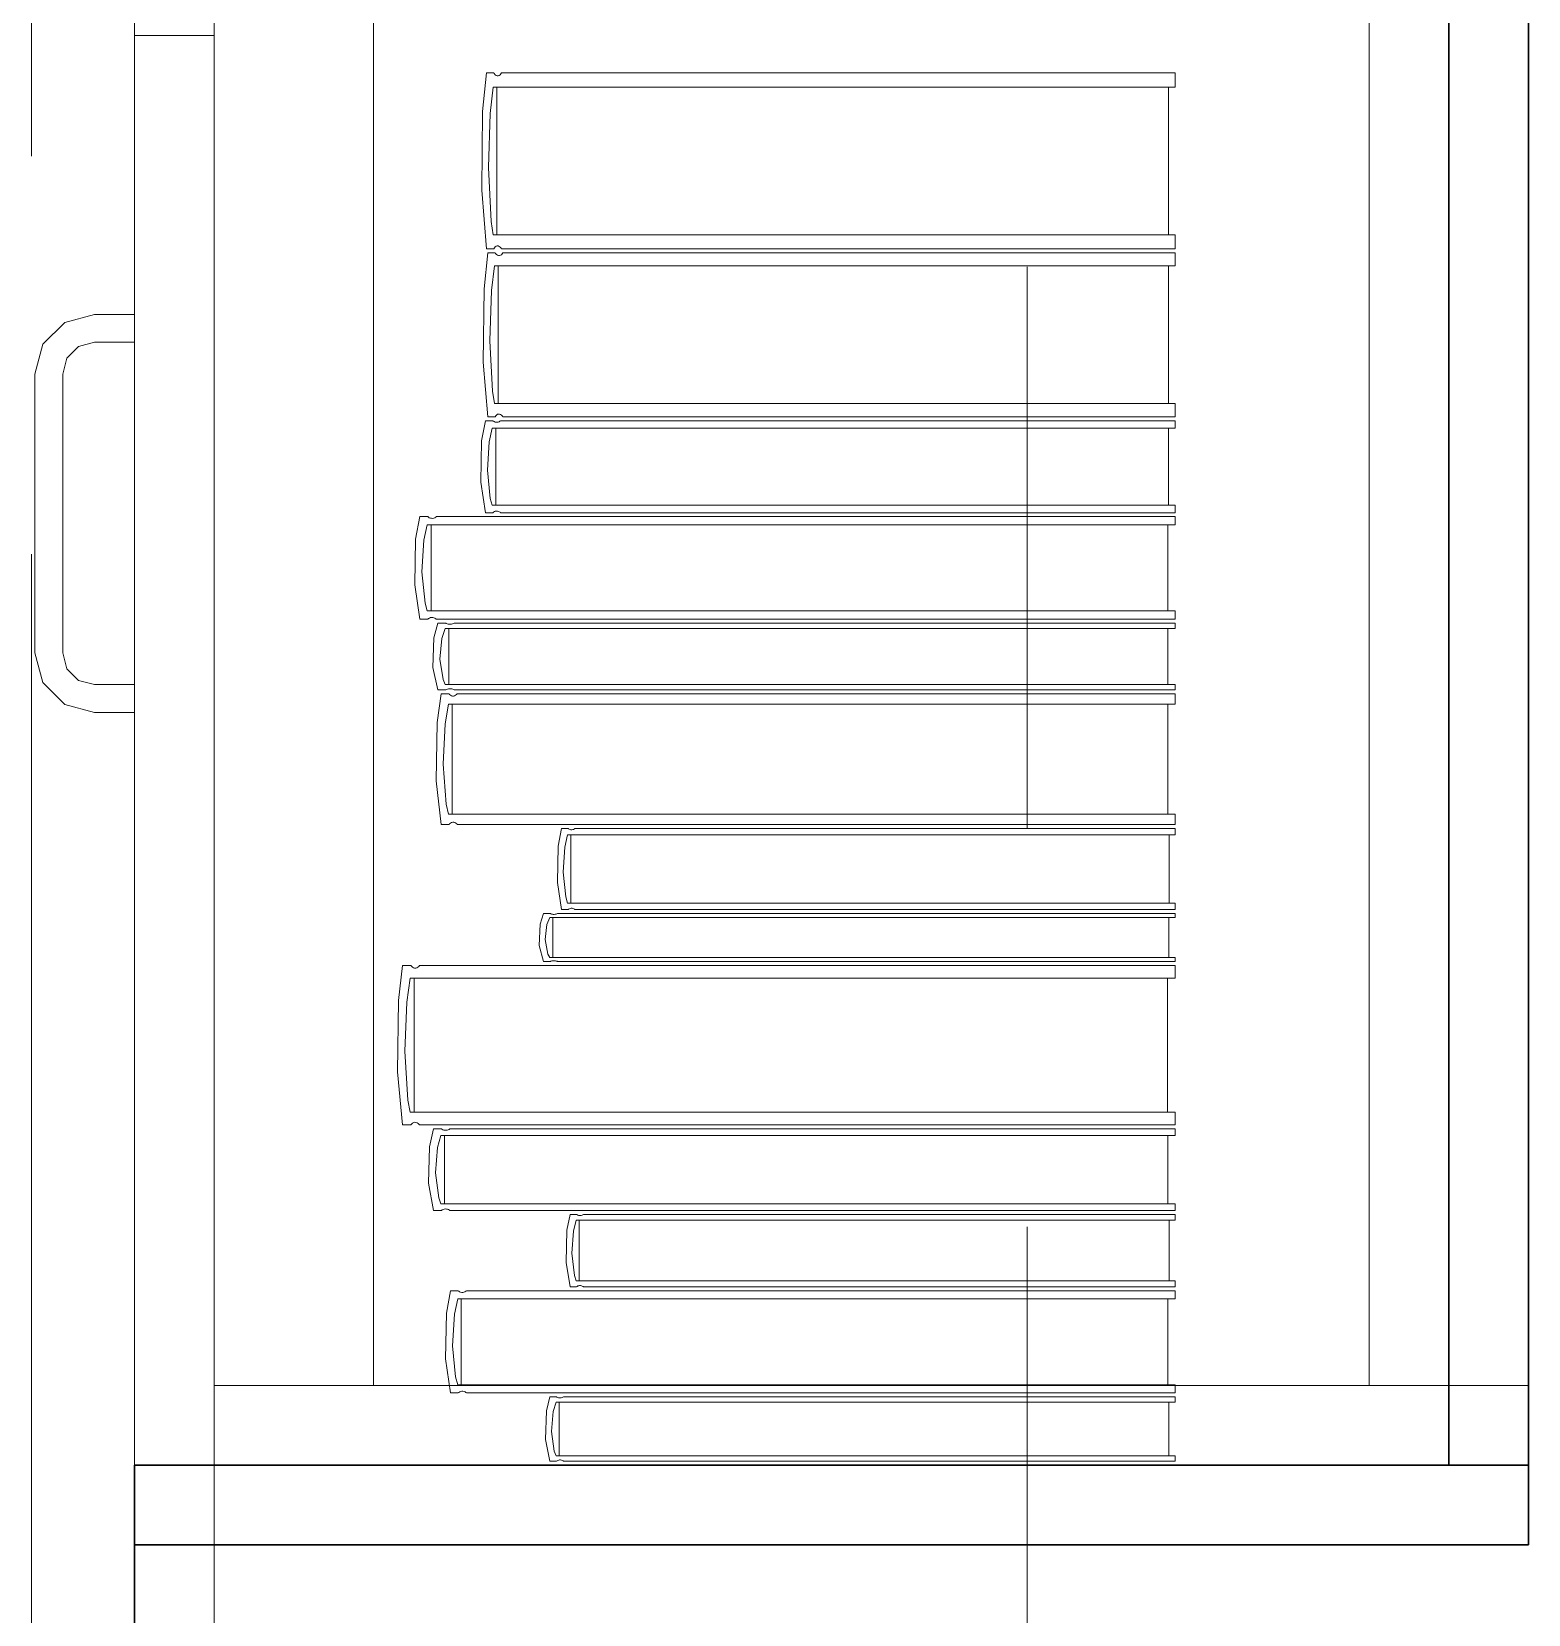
# Model space of a CAD drawing. Header units: inches. Extents: x -38 to 5698, y -33 to 92.
# Drawn here: x 115.82 to 116.1958, y 12.0838 to 12.4813 of the extents above; entities that cross this region are included whole.
import ezdxf

# ---------------------------------------------------------------- set-up
doc = ezdxf.new("R2010")
doc.units = ezdxf.units.IN
doc.header["$MEASUREMENT"] = 0
doc.set_wipeout_variables(frame=1)
for name, pattern in [('Hidden Line', [0.195611, 0.141111, -0.0545]), ('Punto & Raya', [0.65, 0.5, -0.075, 0, -0.075]), ('Wipeout_Contour', [1, 0, -1])]:
    doc.linetypes.add(name, pattern=pattern)
for name, color, linetype in [('02 _ ARQ _ ALB _ Ejes Generales', 7, 'Continuous'), ('08 _ STR _ EXT _ 09 Vigas', 7, 'Continuous'), ('Interior - Mobiliario', 7, 'Continuous')]:
    doc.layers.add(name, color=color, linetype=linetype)

msp = doc.modelspace()

# ---------------------------------------------------------------- linework, layer by layer
at = {"layer": '02 _ ARQ _ ALB _ Ejes Generales', "color": 252, "linetype": 'Punto & Raya', "lineweight": 13}
msp.add_line((115.82, 3.05001), (115.82, 44.9), dxfattribs=at)
at = {"layer": 'Interior - Mobiliario', "color": 175, "linetype": 'Continuous', "lineweight": 13}
for p, q in [((115.8658, 13.58125), (115.8658, 12.12125)), ((116.1758, 12.12125), (116.1758, 13.58125)), ((115.8658, 13.56125), (115.8658, 12.14125)), ((115.9058, 12.14125), (115.9058, 13.56125)), ((116.1558, 13.56125), (116.1558, 12.14125)), ((115.8458, 12.48025), (115.8658, 12.48025)), ((115.93417, 12.47088), (115.93323, 12.46118)), ((115.93605, 12.47088), (115.93417, 12.47088)), ((115.93615, 12.4707), (115.93605, 12.47088)), ((115.93637, 12.47044), (115.93615, 12.4707)), ((115.93661, 12.47025), (115.93637, 12.47044)), ((115.93686, 12.47015), (115.93661, 12.47025)), ((115.93711, 12.47014), (115.93686, 12.47015)), ((115.93736, 12.47022), (115.93711, 12.47014)), ((115.9376, 12.47039), (115.93736, 12.47022)), ((115.93783, 12.47064), (115.9376, 12.47039)), ((115.93797, 12.47088), (115.93783, 12.47064)), ((116.10714, 12.47088), (115.93797, 12.47088)), ((116.10714, 12.46734), (116.10714, 12.47088)), ((115.93511, 12.46072), (115.9359, 12.46734)), ((115.9359, 12.46734), (116.10714, 12.46734)), ((115.93677, 12.46734), (115.93677, 12.43023)), ((116.10541, 12.43023), (116.10541, 12.46734)), ((115.93323, 12.46118), (115.93301, 12.44143)), ((115.93467, 12.44712), (115.93511, 12.46072)), ((115.93539, 12.43358), (115.93467, 12.44712)), ((115.93301, 12.44143), (115.93417, 12.42669)), ((115.9359, 12.43023), (115.93539, 12.43358)), ((116.10714, 12.43023), (115.9359, 12.43023)), ((116.10714, 12.42669), (116.10714, 12.43023)), ((115.93417, 12.42669), (115.93605, 12.42669)), ((115.93605, 12.42669), (115.9362, 12.42693)), ((115.9362, 12.42693), (115.93642, 12.42718)), ((115.93642, 12.42718), (115.93666, 12.42735)), ((115.93666, 12.42735), (115.93691, 12.42743)), ((115.93691, 12.42743), (115.93717, 12.42742)), ((115.93717, 12.42742), (115.93742, 12.42732)), ((115.93742, 12.42732), (115.93766, 12.42713)), ((115.93766, 12.42713), (115.93787, 12.42686)), ((115.93787, 12.42686), (115.93797, 12.42669)), ((115.93797, 12.42669), (116.10714, 12.42669)), ((115.93452, 12.42569), (115.93358, 12.41666)), ((115.9364, 12.42569), (115.93452, 12.42569)), ((115.93545, 12.41623), (115.93625, 12.4224)), ((115.93625, 12.4224), (116.10714, 12.4224)), ((115.93649, 12.42553), (115.9364, 12.42569)), ((115.93671, 12.42528), (115.93649, 12.42553)), ((115.93695, 12.42511), (115.93671, 12.42528)), ((115.9372, 12.42501), (115.93695, 12.42511)), ((115.93711, 12.4224), (115.93711, 12.38783)), ((115.93745, 12.425), (115.9372, 12.42501)), ((115.9377, 12.42508), (115.93745, 12.425)), ((115.93794, 12.42523), (115.9377, 12.42508)), ((115.93817, 12.42547), (115.93794, 12.42523)), ((115.93831, 12.42569), (115.93817, 12.42547)), ((116.10714, 12.42569), (115.93831, 12.42569)), ((116.10541, 12.38783), (116.10541, 12.4224)), ((116.10714, 12.4224), (116.10714, 12.42569)), ((115.93358, 12.41666), (115.93336, 12.39826)), ((115.93501, 12.40357), (115.93545, 12.41623)), ((115.8358, 12.41025), (115.8283, 12.40824)), ((115.8458, 12.41025), (115.8358, 12.41025)), ((115.8458, 12.40325), (115.8458, 12.41025)), ((115.8283, 12.40824), (115.82281, 12.40275)), ((115.82281, 12.40275), (115.8208, 12.39525)), ((115.82887, 12.39925), (115.8318, 12.40218)), ((115.8318, 12.40218), (115.8358, 12.40325)), ((115.8358, 12.40325), (115.8458, 12.40325)), ((115.93574, 12.39095), (115.93501, 12.40357)), ((115.8278, 12.39525), (115.82887, 12.39925)), ((115.93336, 12.39826), (115.93452, 12.38453)), ((115.8208, 12.39525), (115.8208, 12.32525)), ((115.8278, 12.32525), (115.8278, 12.39525)), ((115.93625, 12.38783), (115.93574, 12.39095)), ((116.10714, 12.38783), (115.93625, 12.38783)), ((116.10714, 12.38453), (116.10714, 12.38783)), ((115.93393, 12.38353), (115.93299, 12.37847)), ((115.93582, 12.38353), (115.93393, 12.38353)), ((115.93452, 12.38453), (115.9364, 12.38453)), ((115.93591, 12.38344), (115.93582, 12.38353)), ((115.93613, 12.3833), (115.93591, 12.38344)), ((115.93637, 12.3832), (115.93613, 12.3833)), ((115.93662, 12.38315), (115.93637, 12.3832)), ((115.9364, 12.38453), (115.93654, 12.38475)), ((115.93654, 12.38475), (115.93676, 12.38499)), ((115.93687, 12.38315), (115.93662, 12.38315)), ((115.93676, 12.38499), (115.937, 12.38515)), ((115.93713, 12.38319), (115.93687, 12.38315)), ((115.937, 12.38515), (115.93725, 12.38522)), ((115.93737, 12.38328), (115.93713, 12.38319)), ((115.93725, 12.38522), (115.93751, 12.38521)), ((115.93759, 12.38341), (115.93737, 12.38328)), ((115.93751, 12.38521), (115.93776, 12.38512)), ((115.93773, 12.38353), (115.93759, 12.38341)), ((116.10714, 12.38353), (115.93773, 12.38353)), ((115.93776, 12.38512), (115.938, 12.38494)), ((115.938, 12.38494), (115.93821, 12.38469)), ((115.93821, 12.38469), (115.93831, 12.38453)), ((115.93831, 12.38453), (116.10714, 12.38453)), ((116.10714, 12.38169), (116.10714, 12.38353)), ((115.93299, 12.37847), (115.93277, 12.36814)), ((115.93443, 12.37112), (115.93487, 12.37823)), ((115.93487, 12.37823), (115.93566, 12.38169)), ((115.93566, 12.38169), (116.10714, 12.38169)), ((115.93653, 12.38169), (115.93653, 12.36229)), ((116.10541, 12.36229), (116.10541, 12.38169)), ((115.93515, 12.36404), (115.93443, 12.37112)), ((115.93277, 12.36814), (115.93393, 12.36044)), ((115.93566, 12.36229), (115.93515, 12.36404)), ((116.10714, 12.36229), (115.93566, 12.36229)), ((116.10714, 12.36044), (116.10714, 12.36229)), ((115.91744, 12.35944), (115.9164, 12.35379)), ((115.9195, 12.35944), (115.91744, 12.35944)), ((115.91961, 12.35934), (115.9195, 12.35944)), ((115.91985, 12.35918), (115.91961, 12.35934)), ((115.92011, 12.35907), (115.91985, 12.35918)), ((115.92038, 12.35902), (115.92011, 12.35907)), ((115.92066, 12.35901), (115.92038, 12.35902)), ((115.92094, 12.35906), (115.92066, 12.35901)), ((115.9212, 12.35916), (115.92094, 12.35906)), ((115.92145, 12.3593), (115.9212, 12.35916)), ((115.9216, 12.35944), (115.92145, 12.3593)), ((116.10714, 12.35944), (115.9216, 12.35944)), ((115.93393, 12.36044), (115.93582, 12.36044)), ((115.93582, 12.36044), (115.93596, 12.36056)), ((115.93596, 12.36056), (115.93618, 12.3607)), ((115.93618, 12.3607), (115.93642, 12.36078)), ((115.93642, 12.36078), (115.93668, 12.36083)), ((115.93668, 12.36083), (115.93693, 12.36082)), ((115.93693, 12.36082), (115.93718, 12.36077)), ((115.93718, 12.36077), (115.93742, 12.36067)), ((115.93742, 12.36067), (115.93764, 12.36053)), ((115.93764, 12.36053), (115.93773, 12.36044)), ((115.93773, 12.36044), (116.10714, 12.36044)), ((116.10714, 12.35738), (116.10714, 12.35944)), ((115.91847, 12.35353), (115.91934, 12.35738)), ((115.91934, 12.35738), (116.10714, 12.35738)), ((115.92029, 12.35738), (115.92029, 12.33576)), ((116.10524, 12.33576), (116.10524, 12.35738)), ((115.9164, 12.35379), (115.91617, 12.34228)), ((115.91798, 12.3456), (115.91847, 12.35353)), ((115.91877, 12.33771), (115.91798, 12.3456)), ((115.91617, 12.34228), (115.91744, 12.3337)), ((115.91934, 12.33576), (115.91877, 12.33771)), ((116.10714, 12.33576), (115.91934, 12.33576)), ((116.10714, 12.3337), (116.10714, 12.33576)), ((115.91744, 12.3337), (115.9195, 12.3337)), ((115.9195, 12.3337), (115.91966, 12.33384)), ((115.91966, 12.33384), (115.9199, 12.33398)), ((115.9199, 12.33398), (115.92017, 12.33408)), ((115.92017, 12.33408), (115.92044, 12.33413)), ((115.92044, 12.33413), (115.92072, 12.33412)), ((115.92072, 12.33412), (115.921, 12.33406)), ((115.92198, 12.3327), (115.92097, 12.32902)), ((115.921, 12.33406), (115.92126, 12.33396)), ((115.92126, 12.33396), (115.9215, 12.3338)), ((115.9215, 12.3338), (115.9216, 12.3337)), ((115.9216, 12.3337), (116.10714, 12.3337)), ((115.924, 12.3327), (115.92198, 12.3327)), ((115.92298, 12.32885), (115.92383, 12.33136)), ((115.92383, 12.33136), (116.10714, 12.33136)), ((115.9241, 12.33263), (115.924, 12.3327)), ((115.92433, 12.33253), (115.9241, 12.33263)), ((115.92459, 12.33246), (115.92433, 12.33253)), ((115.92485, 12.33242), (115.92459, 12.33246)), ((115.92476, 12.33136), (115.92476, 12.31727)), ((115.92513, 12.33242), (115.92485, 12.33242)), ((115.9254, 12.33245), (115.92513, 12.33242)), ((115.92566, 12.33251), (115.9254, 12.33245)), ((115.92589, 12.33261), (115.92566, 12.33251)), ((115.92605, 12.3327), (115.92589, 12.33261)), ((116.10714, 12.3327), (115.92605, 12.3327)), ((116.10529, 12.31727), (116.10529, 12.33136)), ((116.10714, 12.33136), (116.10714, 12.3327)), ((115.92097, 12.32902), (115.92074, 12.32152)), ((115.92251, 12.32369), (115.92298, 12.32885)), ((115.8208, 12.32525), (115.82281, 12.31775)), ((115.82887, 12.32125), (115.8278, 12.32525)), ((115.92329, 12.31855), (115.92251, 12.32369)), ((115.8318, 12.31832), (115.82887, 12.32125)), ((115.92074, 12.32152), (115.92198, 12.31593)), ((115.92383, 12.31727), (115.92329, 12.31855)), ((115.82281, 12.31775), (115.8283, 12.31226)), ((115.8358, 12.31725), (115.8318, 12.31832)), ((115.8458, 12.31725), (115.8358, 12.31725)), ((115.8458, 12.31025), (115.8458, 12.31725)), ((115.9228, 12.31493), (115.92179, 12.30774)), ((115.92198, 12.31593), (115.924, 12.31593)), ((115.9248, 12.31493), (115.9228, 12.31493)), ((116.10714, 12.31727), (115.92383, 12.31727)), ((115.924, 12.31593), (115.92415, 12.31602)), ((115.92415, 12.31602), (115.92439, 12.31612)), ((115.92439, 12.31612), (115.92465, 12.31618)), ((115.92465, 12.31618), (115.92491, 12.31621)), ((115.9249, 12.31481), (115.9248, 12.31493)), ((115.92514, 12.31461), (115.9249, 12.31481)), ((115.92491, 12.31621), (115.92519, 12.31621)), ((115.92539, 12.31447), (115.92514, 12.31461)), ((115.92519, 12.31621), (115.92546, 12.31617)), ((115.92546, 12.31617), (115.92571, 12.3161)), ((115.92571, 12.3161), (115.92594, 12.316)), ((115.92594, 12.316), (115.92605, 12.31593)), ((115.92605, 12.31593), (116.10714, 12.31593)), ((115.92645, 12.31457), (115.9262, 12.31445)), ((115.92669, 12.31476), (115.92645, 12.31457)), ((115.92684, 12.31493), (115.92669, 12.31476)), ((116.10714, 12.31493), (115.92684, 12.31493)), ((116.10714, 12.31593), (116.10714, 12.31727)), ((116.10714, 12.31231), (116.10714, 12.31493)), ((115.8283, 12.31226), (115.8358, 12.31025)), ((115.92379, 12.3074), (115.92464, 12.31231)), ((115.92464, 12.31231), (116.10714, 12.31231)), ((115.92566, 12.31439), (115.92539, 12.31447)), ((115.92556, 12.31231), (115.92556, 12.28476)), ((115.92593, 12.31439), (115.92566, 12.31439)), ((115.9262, 12.31445), (115.92593, 12.31439)), ((116.1053, 12.28476), (116.1053, 12.31231)), ((115.8358, 12.31025), (115.8458, 12.31025)), ((115.92179, 12.30774), (115.92156, 12.29307)), ((115.92333, 12.2973), (115.92379, 12.3074)), ((115.9241, 12.28725), (115.92333, 12.2973)), ((115.92156, 12.29307), (115.9228, 12.28214)), ((115.92464, 12.28476), (115.9241, 12.28725)), ((116.10714, 12.28476), (115.92464, 12.28476)), ((116.10714, 12.28214), (116.10714, 12.28476)), ((115.9228, 12.28214), (115.9248, 12.28214)), ((115.9248, 12.28214), (115.92495, 12.28231)), ((115.92495, 12.28231), (115.92519, 12.2825)), ((115.92519, 12.2825), (115.92545, 12.28262)), ((115.92545, 12.28262), (115.92572, 12.28268)), ((115.92572, 12.28268), (115.92599, 12.28268)), ((115.92599, 12.28268), (115.92626, 12.2826)), ((115.92626, 12.2826), (115.92651, 12.28246)), ((115.92651, 12.28246), (115.92674, 12.28226)), ((115.92674, 12.28226), (115.92684, 12.28214)), ((115.92684, 12.28214), (116.10714, 12.28214)), ((115.95303, 12.28114), (115.95218, 12.27667)), ((115.9547, 12.28114), (115.95303, 12.28114)), ((115.95386, 12.27645), (115.95457, 12.2795)), ((115.95457, 12.2795), (116.10714, 12.2795)), ((115.95479, 12.28106), (115.9547, 12.28114)), ((115.95498, 12.28093), (115.95479, 12.28106)), ((115.95519, 12.28085), (115.95498, 12.28093)), ((115.95542, 12.2808), (115.95519, 12.28085)), ((115.95534, 12.2795), (115.95534, 12.26239)), ((115.95564, 12.28079), (115.95542, 12.2808)), ((115.95587, 12.28083), (115.95564, 12.28079)), ((115.95608, 12.28091), (115.95587, 12.28083)), ((115.95628, 12.28103), (115.95608, 12.28091)), ((115.95641, 12.28114), (115.95628, 12.28103)), ((116.10714, 12.28114), (115.95641, 12.28114)), ((116.1056, 12.26239), (116.1056, 12.2795)), ((116.10714, 12.2795), (116.10714, 12.28114)), ((115.95218, 12.27667), (115.95199, 12.26755)), ((115.95347, 12.27018), (115.95386, 12.27645)), ((115.95199, 12.26755), (115.95303, 12.26076)), ((115.95411, 12.26393), (115.95347, 12.27018)), ((115.95457, 12.26239), (115.95411, 12.26393)), ((115.94851, 12.25976), (115.94765, 12.25712)), ((115.95024, 12.25976), (115.94851, 12.25976)), ((115.95033, 12.25971), (115.95024, 12.25976)), ((115.95053, 12.25964), (115.95033, 12.25971)), ((115.95074, 12.25959), (115.95053, 12.25964)), ((115.95097, 12.25956), (115.95074, 12.25959)), ((115.95121, 12.25955), (115.95097, 12.25956)), ((115.95144, 12.25958), (115.95121, 12.25955)), ((115.95166, 12.25962), (115.95144, 12.25958)), ((115.95186, 12.25969), (115.95166, 12.25962)), ((115.95199, 12.25976), (115.95186, 12.25969)), ((116.10714, 12.25976), (115.95199, 12.25976)), ((115.95303, 12.26076), (115.9547, 12.26076)), ((116.10714, 12.26239), (115.95457, 12.26239)), ((115.9547, 12.26076), (115.95483, 12.26087)), ((115.95483, 12.26087), (115.95503, 12.26098)), ((115.95503, 12.26098), (115.95524, 12.26106)), ((115.95524, 12.26106), (115.95547, 12.2611)), ((115.95547, 12.2611), (115.95569, 12.26109)), ((115.95569, 12.26109), (115.95592, 12.26105)), ((115.95592, 12.26105), (115.95613, 12.26096)), ((115.95613, 12.26096), (115.95632, 12.26084)), ((115.95632, 12.26084), (115.95641, 12.26076)), ((115.95641, 12.26076), (116.10714, 12.26076)), ((116.10714, 12.26076), (116.10714, 12.26239)), ((116.10714, 12.25879), (116.10714, 12.25976)), ((115.94765, 12.25712), (115.94745, 12.25173)), ((115.94897, 12.25328), (115.94937, 12.25699)), ((115.94937, 12.25699), (115.9501, 12.25879)), ((115.9501, 12.25879), (116.10714, 12.25879)), ((115.95089, 12.25879), (115.95089, 12.24868)), ((116.10555, 12.24868), (116.10555, 12.25879)), ((115.94745, 12.25173), (115.94851, 12.24772)), ((115.94963, 12.24959), (115.94897, 12.25328)), ((115.94851, 12.24772), (115.95024, 12.24772)), ((115.9501, 12.24868), (115.94963, 12.24959)), ((116.10714, 12.24868), (115.9501, 12.24868)), ((115.95024, 12.24772), (115.95037, 12.24778)), ((115.95037, 12.24778), (115.95057, 12.24785)), ((115.95057, 12.24785), (115.95079, 12.2479)), ((115.95079, 12.2479), (115.95102, 12.24792)), ((115.95102, 12.24792), (115.95126, 12.24792)), ((115.95126, 12.24792), (115.95149, 12.24789)), ((115.95149, 12.24789), (115.95171, 12.24784)), ((115.95171, 12.24784), (115.95191, 12.24776)), ((115.95191, 12.24776), (115.95199, 12.24772)), ((115.95199, 12.24772), (116.10714, 12.24772)), ((116.10714, 12.24772), (116.10714, 12.24868)), ((115.91313, 12.24672), (115.91207, 12.23793)), ((115.91524, 12.24672), (115.91313, 12.24672)), ((115.91418, 12.23751), (115.91507, 12.24351)), ((115.91507, 12.24351), (116.10714, 12.24351)), ((115.91535, 12.24656), (115.91524, 12.24672)), ((115.91559, 12.24632), (115.91535, 12.24656)), ((115.91586, 12.24615), (115.91559, 12.24632)), ((115.91614, 12.24606), (115.91586, 12.24615)), ((115.91604, 12.24351), (115.91604, 12.20987)), ((115.91642, 12.24605), (115.91614, 12.24606)), ((115.91671, 12.24612), (115.91642, 12.24605)), ((115.91698, 12.24627), (115.91671, 12.24612)), ((115.91723, 12.2465), (115.91698, 12.24627)), ((115.91739, 12.24672), (115.91723, 12.2465)), ((116.10714, 12.24672), (115.91739, 12.24672)), ((116.1052, 12.20987), (116.1052, 12.24351)), ((116.10714, 12.24351), (116.10714, 12.24672)), ((115.91207, 12.23793), (115.91183, 12.22002)), ((115.91368, 12.22519), (115.91418, 12.23751)), ((115.91449, 12.21291), (115.91368, 12.22519)), ((115.91183, 12.22002), (115.91313, 12.20666)), ((115.91507, 12.20987), (115.91449, 12.21291)), ((116.10714, 12.20987), (115.91507, 12.20987)), ((115.91565, 12.20711), (115.91592, 12.20726)), ((115.91592, 12.20726), (115.9162, 12.20733)), ((115.9162, 12.20733), (115.91649, 12.20732)), ((115.91649, 12.20732), (115.91677, 12.20723)), ((115.91677, 12.20723), (115.91703, 12.20706)), ((116.10714, 12.20666), (116.10714, 12.20987)), ((115.91313, 12.20666), (115.91524, 12.20666)), ((115.91524, 12.20666), (115.9154, 12.20688)), ((115.9154, 12.20688), (115.91565, 12.20711)), ((115.91703, 12.20706), (115.91728, 12.20682)), ((115.91728, 12.20682), (115.91739, 12.20666)), ((115.91739, 12.20666), (116.10714, 12.20666)), ((115.9209, 12.20566), (115.91988, 12.20118)), ((115.92292, 12.20566), (115.9209, 12.20566)), ((115.92191, 12.20097), (115.92276, 12.20403)), ((115.92276, 12.20403), (116.10714, 12.20403)), ((115.92303, 12.20558), (115.92292, 12.20566)), ((115.92326, 12.20546), (115.92303, 12.20558)), ((115.92352, 12.20537), (115.92326, 12.20546)), ((115.92379, 12.20533), (115.92352, 12.20537)), ((115.92369, 12.20403), (115.92369, 12.18685)), ((115.92406, 12.20532), (115.92379, 12.20533)), ((115.92433, 12.20536), (115.92406, 12.20532)), ((115.92459, 12.20544), (115.92433, 12.20536)), ((115.92483, 12.20555), (115.92459, 12.20544)), ((115.92499, 12.20566), (115.92483, 12.20555)), ((116.10714, 12.20566), (115.92499, 12.20566)), ((116.10528, 12.18685), (116.10528, 12.20403)), ((116.10714, 12.20403), (116.10714, 12.20566)), ((115.91988, 12.20118), (115.91965, 12.19203)), ((115.92143, 12.19467), (115.92191, 12.20097)), ((115.91965, 12.19203), (115.9209, 12.18521)), ((115.92221, 12.1884), (115.92143, 12.19467)), ((115.92276, 12.18685), (115.92221, 12.1884)), ((115.9209, 12.18521), (115.92292, 12.18521)), ((116.10714, 12.18685), (115.92276, 12.18685)), ((115.92292, 12.18521), (115.92308, 12.18532)), ((115.92308, 12.18532), (115.92332, 12.18544)), ((115.92332, 12.18544), (115.92358, 12.18552)), ((115.92358, 12.18552), (115.92385, 12.18556)), ((115.92385, 12.18556), (115.92412, 12.18555)), ((115.92412, 12.18555), (115.92439, 12.18551)), ((115.92439, 12.18551), (115.92465, 12.18542)), ((115.92465, 12.18542), (115.92488, 12.18529)), ((115.92488, 12.18529), (115.92499, 12.18521)), ((115.92499, 12.18521), (116.10714, 12.18521)), ((115.95519, 12.18421), (115.95436, 12.18022)), ((115.95684, 12.18421), (115.95519, 12.18421)), ((115.95692, 12.18414), (115.95684, 12.18421)), ((115.95712, 12.18403), (115.95692, 12.18414)), ((115.95732, 12.18396), (115.95712, 12.18403)), ((115.95754, 12.18391), (115.95732, 12.18396)), ((115.95777, 12.18391), (115.95754, 12.18391)), ((115.95799, 12.18394), (115.95777, 12.18391)), ((115.9582, 12.18401), (115.95799, 12.18394)), ((115.9584, 12.18412), (115.9582, 12.18401)), ((115.95852, 12.18421), (115.9584, 12.18412)), ((116.10714, 12.18421), (115.95852, 12.18421)), ((116.10714, 12.18521), (116.10714, 12.18685)), ((116.10714, 12.18276), (116.10714, 12.18421)), ((115.95436, 12.18022), (115.95417, 12.17209)), ((115.95562, 12.17443), (115.95601, 12.18003)), ((115.95601, 12.18003), (115.95671, 12.18276)), ((115.95671, 12.18276), (116.10714, 12.18276)), ((115.95747, 12.18276), (115.95747, 12.16748)), ((116.10562, 12.16748), (116.10562, 12.18276)), ((115.95417, 12.17209), (115.95519, 12.16602)), ((115.95626, 12.16886), (115.95562, 12.17443)), ((115.95671, 12.16748), (115.95626, 12.16886)), ((116.10714, 12.16748), (115.95671, 12.16748)), ((116.10714, 12.16602), (116.10714, 12.16748)), ((115.92515, 12.16502), (115.92416, 12.15939)), ((115.92713, 12.16502), (115.92515, 12.16502)), ((115.92723, 12.16492), (115.92713, 12.16502)), ((115.92746, 12.16477), (115.92723, 12.16492)), ((115.92771, 12.16466), (115.92746, 12.16477)), ((115.92797, 12.1646), (115.92771, 12.16466)), ((115.92824, 12.16459), (115.92797, 12.1646)), ((115.92851, 12.16464), (115.92824, 12.16459)), ((115.92876, 12.16474), (115.92851, 12.16464)), ((115.929, 12.16488), (115.92876, 12.16474)), ((115.92915, 12.16502), (115.929, 12.16488)), ((116.10714, 12.16502), (115.92915, 12.16502)), ((115.95519, 12.16602), (115.95684, 12.16602)), ((115.95684, 12.16602), (115.95696, 12.16612)), ((115.95696, 12.16612), (115.95716, 12.16622)), ((115.95716, 12.16622), (115.95737, 12.16629)), ((115.95737, 12.16629), (115.95759, 12.16633)), ((115.95759, 12.16633), (115.95782, 12.16632)), ((115.95782, 12.16632), (115.95804, 12.16628)), ((115.95804, 12.16628), (115.95825, 12.1662)), ((115.95825, 12.1662), (115.95844, 12.16609)), ((115.95844, 12.16609), (115.95852, 12.16602)), ((115.95852, 12.16602), (116.10714, 12.16602)), ((116.10714, 12.16297), (116.10714, 12.16502)), ((115.92614, 12.15913), (115.92697, 12.16297)), ((115.92697, 12.16297), (116.10714, 12.16297)), ((115.92788, 12.16297), (115.92788, 12.14142)), ((116.10532, 12.14142), (116.10532, 12.16297)), ((115.92416, 12.15939), (115.92393, 12.14792)), ((115.92567, 12.15123), (115.92614, 12.15913)), ((115.92393, 12.14792), (115.92515, 12.13937)), ((115.92643, 12.14337), (115.92567, 12.15123)), ((115.8658, 12.14125), (115.9058, 12.14125)), ((115.9058, 12.14125), (116.1558, 12.14125)), ((115.92697, 12.14142), (115.92643, 12.14337)), ((116.10714, 12.14142), (115.92697, 12.14142)), ((115.92728, 12.13951), (115.92752, 12.13965)), ((115.92752, 12.13965), (115.92777, 12.13975)), ((115.92777, 12.13975), (115.92803, 12.1398)), ((115.92803, 12.1398), (115.9283, 12.13979)), ((115.9283, 12.13979), (115.92857, 12.13973)), ((115.92857, 12.13973), (115.92882, 12.13962)), ((116.10714, 12.13937), (116.10714, 12.14142)), ((115.92515, 12.13937), (115.92713, 12.13937)), ((115.92713, 12.13937), (115.92728, 12.13951)), ((115.92882, 12.13962), (115.92904, 12.13947)), ((115.92904, 12.13947), (115.92915, 12.13937)), ((115.92915, 12.13937), (116.10714, 12.13937)), ((115.95009, 12.13837), (115.94923, 12.13483)), ((115.95179, 12.13837), (115.95009, 12.13837)), ((115.95094, 12.13466), (115.95166, 12.13708)), ((115.95166, 12.13708), (116.10714, 12.13708)), ((115.95188, 12.1383), (115.95179, 12.13837)), ((115.95208, 12.13821), (115.95188, 12.1383)), ((115.9523, 12.13814), (115.95208, 12.13821)), ((115.95252, 12.1381), (115.9523, 12.13814)), ((115.95244, 12.13708), (115.95244, 12.12354)), ((115.95275, 12.1381), (115.95252, 12.1381)), ((115.95298, 12.13813), (115.95275, 12.1381)), ((115.9532, 12.13819), (115.95298, 12.13813)), ((115.9534, 12.13828), (115.9532, 12.13819)), ((115.95353, 12.13837), (115.9534, 12.13828)), ((116.10714, 12.13837), (115.95353, 12.13837)), ((116.10557, 12.12354), (116.10557, 12.13708)), ((116.10714, 12.13708), (116.10714, 12.13837)), ((115.94923, 12.13483), (115.94903, 12.12763)), ((115.95054, 12.1297), (115.95094, 12.13466)), ((115.95119, 12.12476), (115.95054, 12.1297)), ((115.95166, 12.12354), (115.95119, 12.12476)), ((115.8658, 12.12125), (116.1758, 12.12125)), ((116.10714, 12.12354), (115.95166, 12.12354))]:
    msp.add_line(p, q, dxfattribs=at)

# ---------------------------------------------------------------- wipeouts: each hides what was drawn before it
at = {"color": 254, "linetype": 'Wipeout_Contour', "lineweight": 0, "ltscale": 3310.673114}
msp.add_wipeout([(115.8458, 12.08125), (116.1958, 12.08125), (116.1958, 12.10125), (115.8458, 12.10125)], dxfattribs=at).dxf.layer = 'Interior - Mobiliario'

# ---------------------------------------------------------------- next in the draw order: linework, layer by layer
at = {"layer": 'Interior - Mobiliario', "color": 175, "linetype": 'Continuous', "lineweight": 30}
for q in [(116.1958, 12.10125), (115.8458, 12.08125)]:
    msp.add_line((115.8458, 12.10125), q, dxfattribs=at)
at = {"layer": 'Interior - Mobiliario', "color": 175, "linetype": 'Continuous', "lineweight": 13}
for p, q in [((115.8458, 12.08125), (115.8458, 12.10125)), ((115.8458, 12.10125), (116.1958, 12.10125)), ((115.8458, 12.10125), (115.8458, 10.60125)), ((116.1958, 12.10125), (115.8458, 12.10125)), ((115.8658, 12.06125), (115.8658, 12.10125)), ((115.8658, 12.10125), (116.1958, 12.10125))]:
    msp.add_line(p, q, dxfattribs=at)

# ---------------------------------------------------------------- next in the draw order: wipeouts: each hides what was drawn before it
at = {"color": 254, "linetype": 'Wipeout_Contour', "lineweight": 0, "ltscale": 3311.380106}
msp.add_wipeout([(116.1758, 13.58125), (116.1758, 12.12125), (116.1958, 12.12125), (116.1958, 13.58125)], dxfattribs=at).dxf.layer = 'Interior - Mobiliario'

# ---------------------------------------------------------------- next in the draw order: linework, layer by layer
at = {"layer": 'Interior - Mobiliario', "color": 175, "linetype": 'Continuous', "lineweight": 30}
for p, q in [((116.1758, 12.12125), (116.1758, 13.58125)), ((116.1958, 12.12125), (116.1958, 13.58125)), ((116.1758, 12.12125), (116.1958, 12.12125))]:
    msp.add_line(p, q, dxfattribs=at)
at = {"layer": 'Interior - Mobiliario', "color": 175, "linetype": 'Continuous', "lineweight": 13}
for p, q in [((116.1758, 13.58125), (116.1758, 12.12125)), ((116.1958, 12.12125), (116.1958, 13.58125)), ((116.1958, 12.14125), (116.1958, 13.56125)), ((116.1558, 12.14125), (116.1958, 12.14125)), ((116.1758, 12.12125), (116.1958, 12.12125))]:
    msp.add_line(p, q, dxfattribs=at)

# ---------------------------------------------------------------- next in the draw order: wipeouts: each hides what was drawn before it
at = {"color": 254, "linetype": 'Wipeout_Contour', "lineweight": 0, "ltscale": 3310.674284}
msp.add_wipeout([(115.8458, 12.12125), (115.8458, 12.10125), (116.1958, 12.10125), (116.1958, 12.12125)], dxfattribs=at).dxf.layer = 'Interior - Mobiliario'

# ---------------------------------------------------------------- next in the draw order: linework, layer by layer
at = {"layer": '08 _ STR _ EXT _ 09 Vigas', "color": 251, "linetype": 'Hidden Line', "lineweight": 13}
msp.add_line((116.07, 7.7), (116.07, 16.9), dxfattribs=at)
at = {"layer": 'Interior - Mobiliario', "color": 175, "linetype": 'Continuous', "lineweight": 13}
for p, q in [((115.8458, 12.10125), (115.8458, 13.60125)), ((116.1958, 13.60125), (116.1958, 12.10125)), ((115.8458, 13.58125), (115.8458, 12.12125)), ((115.8458, 13.58125), (115.8458, 12.12125)), ((115.8658, 13.58125), (115.8658, 12.12125)), ((115.8658, 13.58125), (115.8658, 12.12125)), ((116.1758, 12.12125), (116.1758, 13.58125)), ((116.1758, 12.12125), (116.1758, 13.58125)), ((116.1758, 12.12125), (116.1758, 13.58125)), ((116.1958, 12.12125), (116.1958, 13.58125)), ((115.8458, 12.12125), (115.8458, 12.48025)), ((115.8658, 12.12125), (115.8658, 12.48025)), ((115.8658, 12.14125), (115.8658, 12.10125)), ((116.1958, 12.10125), (116.1958, 12.14125)), ((115.94903, 12.12763), (115.95009, 12.12225)), ((116.1958, 12.12125), (115.8458, 12.12125)), ((115.8458, 12.12125), (115.8458, 12.10125)), ((115.8458, 12.12125), (116.1958, 12.12125)), ((115.8458, 12.12125), (116.1758, 12.12125)), ((115.8458, 12.12125), (115.8658, 12.12125)), ((115.8658, 12.12125), (116.1758, 12.12125)), ((115.8658, 12.12125), (116.1758, 12.12125)), ((115.95009, 12.12225), (115.95179, 12.12225)), ((115.95179, 12.12225), (115.95192, 12.12234)), ((115.95192, 12.12234), (115.95213, 12.12243)), ((115.95213, 12.12243), (115.95234, 12.12249)), ((115.95234, 12.12249), (115.95257, 12.12252)), ((115.95257, 12.12252), (115.9528, 12.12252)), ((115.9528, 12.12252), (115.95303, 12.12248)), ((115.95303, 12.12248), (115.95325, 12.12241)), ((115.95325, 12.12241), (115.95345, 12.12231)), ((115.95345, 12.12231), (115.95353, 12.12225)), ((115.95353, 12.12225), (116.10714, 12.12225)), ((116.10714, 12.12225), (116.10714, 12.12354)), ((116.1958, 12.10125), (116.1958, 12.12125)), ((115.8458, 12.10125), (116.1958, 12.10125)), ((116.1958, 12.10125), (115.8458, 12.10125)), ((115.8658, 12.10125), (116.1958, 12.10125))]:
    msp.add_line(p, q, dxfattribs=at)
at = {"layer": 'Interior - Mobiliario', "color": 175, "linetype": 'Continuous', "lineweight": 30}
for p, q in [((115.8458, 12.12125), (116.1958, 12.12125)), ((115.8458, 12.10125), (115.8458, 12.12125)), ((116.1958, 12.10125), (116.1958, 12.12125)), ((115.8458, 12.10125), (116.1958, 12.10125))]:
    msp.add_line(p, q, dxfattribs=at)

doc.saveas('drawing.dxf')
